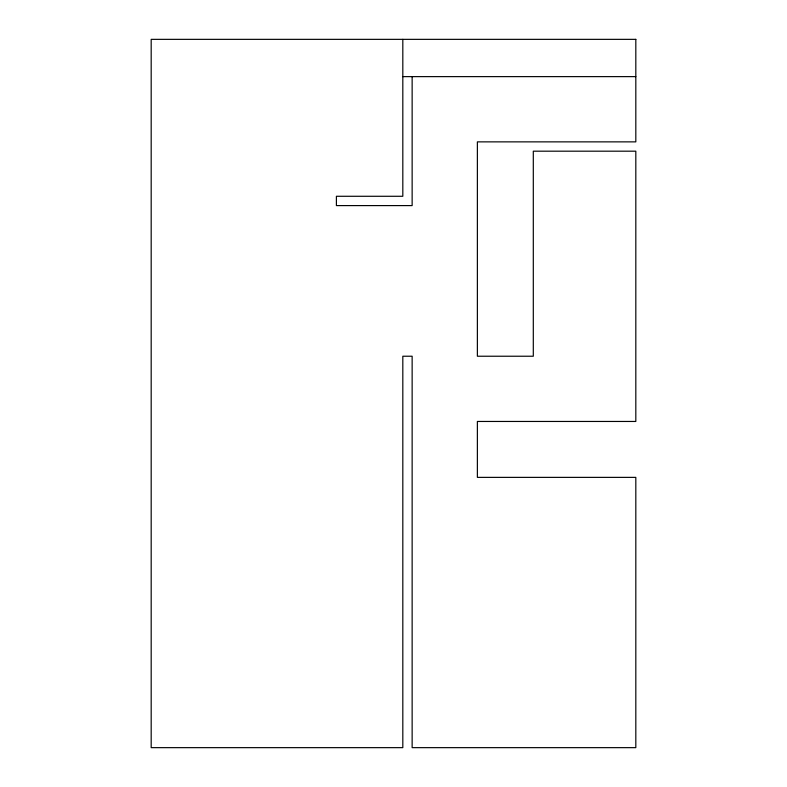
<?xml version="1.0" encoding="UTF-8"?>
<svg xmlns="http://www.w3.org/2000/svg" width="787" height="787" viewBox="0 0 787 787"><rect width="100%" height="100%" fill="white"/><g stroke="black" fill="none" stroke-linecap="round" stroke-linejoin="round"><path stroke-width="1.18" d="M402.816 76.624L635.817 76.624M412.142 76.624L412.142 205.594L336.403 205.594L336.403 196.278L402.816 196.278L402.816 39.35M635.817 39.35L151.183 39.35L151.183 747.65L402.816 747.65L402.816 356.226L412.142 356.226L412.142 747.65L635.817 747.65L635.817 477.375L477.375 477.375L477.375 421.458L635.817 421.458L635.817 151.183L533.301 151.183L533.301 356.226L477.375 356.226L477.375 141.867L635.817 141.867L635.817 39.35"/></g></svg>
